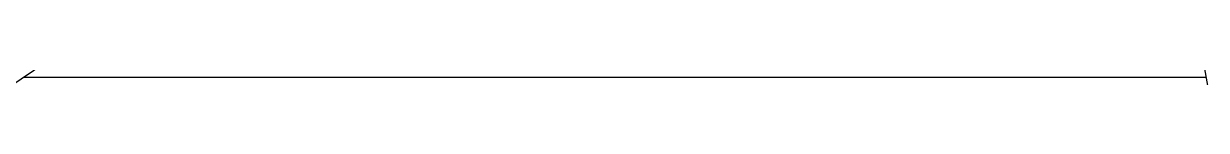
# Model space of a CAD drawing. Header units: millimetres. Extents: x 200 to 350, y 200 to 200.
import ezdxf

# ---------------------------------------------------------------- set-up
doc = ezdxf.new("R2010")
doc.units = ezdxf.units.MM

msp = doc.modelspace()

# ---------------------------------------------------------------- linework, layer by layer
msp.add_line((200, 200), (350, 200))
for p, direction in [((200, 200), (0.829038, 0.559193)), ((350, 200), (-0.173648, 0.984808))]:
    msp.add_xline(p, direction)

doc.saveas('drawing.dxf')
